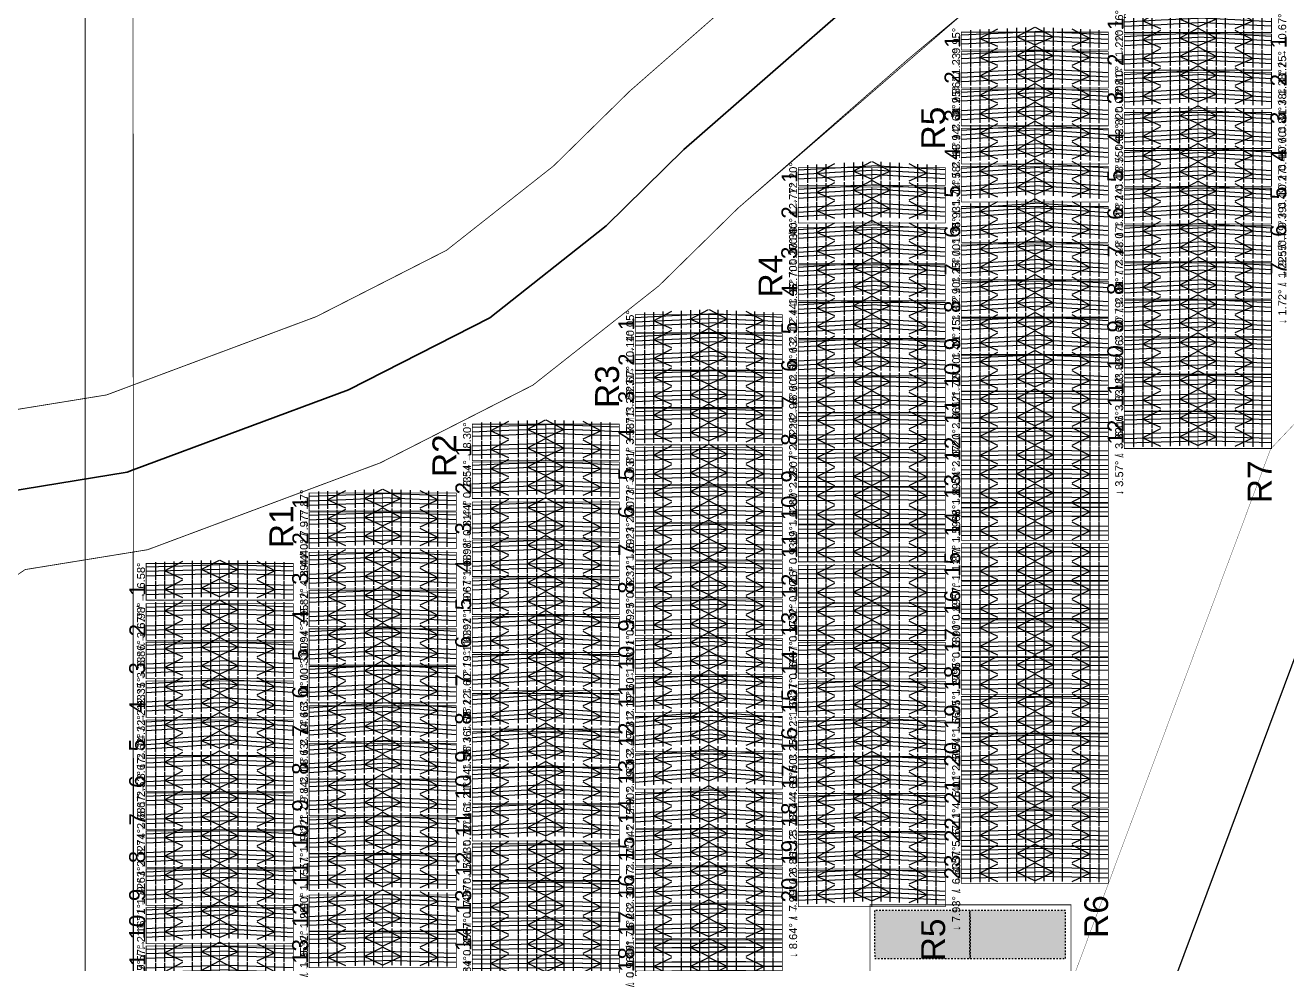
# Model space of a CAD drawing. Header units: metres. Extents: x -147 to 329, y -96 to 162.
# Drawn here: x -35.5 to 43.7, y -66 to -7.2 of the extents above; entities that cross this region are included whole.
import ezdxf

# ---------------------------------------------------------------- set-up
doc = ezdxf.new("R2010")
doc.units = ezdxf.units.M
doc.linetypes.add('HIDDEN', pattern=[9.525, 6.35, -3.175])
doc.layers.add('-Αργάκι', color=140, linetype='Continuous')
for name, color, linetype, lineweight in [('Development Boundary', 255, 'Continuous', 9), ('Layout Boundary', 5, 'Continuous', 9), ('Plot Boundary', 2, 'Continuous', 9), ('Solar Exclusion Boundary', 1, 'Continuous', 9), ('Solar Modules Arrow', 4, 'Continuous', 9), ('Solar Modules Color Grading', 7, 'Continuous', 9), ('Solar Modules East', 5, 'Continuous', 9), ('Solar Modules West', 5, 'Continuous', 9), ('Solar Numbering Racks', 7, 'Continuous', 9), ('Solar Numbering Rows', 7, 'Continuous', 9), ('Solar Numbering Slope', 7, 'Continuous', 9), ('Solar Racks', 9, 'Continuous', 9), ('Solar Racks EW 645W - 15deg - 2col', 136, 'Continuous', 9), ('Solar Racks EW 645W- 15deg - 1col', 136, 'Continuous', 9)]:
    doc.layers.add(name, color=color, linetype=linetype, lineweight=lineweight)
doc.styles.add('Virtuosolar_Numbering', font='arial.ttf', dxfattribs={"height": 0.002})

# ---------------------------------------------------------------- blocks, each defined once
blk = doc.blocks.new('Jinkosolar JKM-645N-66HL4M-BDV P.+ground+m')
at = {"layer": 'Solar Modules Arrow', "elevation": 0.031}
blk.add_lwpolyline([(1.134, 1.191), (0.567, 0), (0, 1.191)], dxfattribs=at)
at = {"layer": 'Solar Modules Color Grading', "color": 0}
for p, q in [((0.2835, -1.191, 0.015), (0.2835, 1.191, 0.015)), ((0.567, -1.191, 0.015), (0.567, 1.191, 0.015)), ((0.8505, -1.191, 0.015), (0.8505, 1.191, 0.015)), ((0, 0.5955, 0.015), (1.134, 0.5955, 0.015)), ((0, 0, 0.015), (1.134, 0, 0.015)), ((0, -0.5955, 0.015), (1.134, -0.5955, 0.015))]:
    blk.add_line(p, q, dxfattribs=at)
blk = doc.blocks.new('EW 645W - 15deg - 2col')
at = {"layer": 'Solar Racks EW 645W - 15deg - 2col', "const_width": 0.05}
for points in [[(2.318, 4.616), (0, 4.616), (0, 0), (2.318, 0)], [(0, -4.616), (2.318, -4.616), (2.318, 0), (0, 0)]]:
    blk.add_lwpolyline(points, close=True, dxfattribs=at)
at = {"layer": 'Solar Modules East', "color": 0, "extrusion": (0, -0.258819, 0.965926)}
for p in [(0, -0.722, 1.77), (1.184, -0.722, 1.77), (0, -3.109, 1.77), (1.184, -3.109, 1.77)]:
    blk.add_blockref('Jinkosolar JKM-645N-66HL4M-BDV P.+ground+m', p, dxfattribs=at)
at = {"layer": 'Solar Modules West', "color": 0, "extrusion": (3.16962e-17, 0.258819, 0.965926)}
for p in [(-1.134, -3.109, 1.77), (-2.318, -3.109, 1.77), (-1.134, -0.722, 1.77), (-2.318, -0.722, 1.77)]:
    blk.add_blockref('Jinkosolar JKM-645N-66HL4M-BDV P.+ground+m', p, dxfattribs=at)
blk = doc.blocks.new('EW 645W- 15deg - 1col')
at = {"layer": 'Solar Racks EW 645W- 15deg - 1col', "const_width": 0.05}
for points in [[(1.134, 4.616), (0, 4.616), (0, 0), (1.134, 0)], [(0, -4.616), (1.134, -4.616), (1.134, 0), (0, 0)]]:
    blk.add_lwpolyline(points, close=True, dxfattribs=at)
at = {"layer": 'Solar Modules East', "color": 0, "extrusion": (0, -0.258819, 0.965926)}
for p in [(0, -0.722, 1.77), (0, -3.109, 1.77)]:
    blk.add_blockref('Jinkosolar JKM-645N-66HL4M-BDV P.+ground+m', p, dxfattribs=at)
at = {"layer": 'Solar Modules West', "color": 0, "extrusion": (3.16962e-17, 0.258819, 0.965926)}
for p in [(-1.134, -3.109, 1.77), (-1.134, -0.722, 1.77)]:
    blk.add_blockref('Jinkosolar JKM-645N-66HL4M-BDV P.+ground+m', p, dxfattribs=at)

msp = doc.modelspace()

# ---------------------------------------------------------------- hatches: boundary and pattern name
at = {"linetype": 'Continuous', "true_color": 0xc7c8ca}
h = msp.add_hatch(color=9, dxfattribs=at)
h.dxf.hatch_style = 1
h.paths.add_polyline_path([(17.861, -65.713), (17.839, -62.715), (23.839, -62.713), (23.842, -65.711)])
h = msp.add_hatch(color=9, dxfattribs=at)
h.dxf.hatch_style = 1
h.paths.add_polyline_path([(23.861, -65.713), (23.839, -62.715), (29.839, -62.713), (29.842, -65.711)])

# ---------------------------------------------------------------- linework, layer by layer
at = {"layer": '-Αργάκι', "linetype": 'Continuous'}
for points in [[(-28.671, -35.068), (-15.173, -30.03), (-6.301, -25.513), (1.01, -19.751), (5.883, -14.968), (16.723, -5.478), (23.897, 0.508), (26.798, 2.186), (29.001, 2.57), (30.365, 2.186), (31.832, 1.032), (33.895, -0.295), (37.567, -0.504), (42.146, -0.4), (46.247, 0.058)], [(-136.329, -7.582), (-128.897, -10.553), (-127.47, -10.411), (-117.776, -13.687), (-108.473, -17.912), (-96.812, -22.261), (-83.479, -24.937), (-58.298, -31.87), (-37.656, -36.608), (-29.063, -35.214), (-28.671, -35.068)]]:
    msp.add_lwpolyline(points, dxfattribs=at)
at = {"color": 0, "linetype": 'HIDDEN', "lineweight": 15, "ltscale": 0.0003}
for points in [[(23.842, -65.713), (23.839, -62.713), (17.839, -62.713), (17.861, -65.713)], [(29.842, -65.713), (29.839, -62.713), (23.839, -62.713), (23.861, -65.713)]]:
    msp.add_lwpolyline(points, close=True, dxfattribs=at)
at = {"layer": 'Development Boundary', "const_width": 0.02}
msp.add_lwpolyline([(-124.991, -53.759), (-140.329, -45.284), (-133.717, -22.055), (-126.355, 7.807), (-44.669, 50.736), (38.719, 95.647), (78.364, 91.298), (77.542, 76.39), (76.058, 43.331), (130.618, 38.193), (122.543, 21.705), (102.721, 17.446), (88.185, 14.322), (42.702, -33.761), (28.785, -71.039), (-28.957, -89.412), (-64.445, -82.007)], close=True, dxfattribs=at)
at = {"layer": 'Layout Boundary', "const_width": 0.02, "elevation": 336.996}
msp.add_lwpolyline([(-28.642, -89.312), (28.785, -71.039), (42.702, -33.761), (88.185, 14.322), (122.543, 21.705), (130.618, 38.193), (77.075, 43.235), (76.307, 33.092), (70.208, 24.537), (67.256, 20.266), (62.145, 16.221), (56.216, 12.338), (51.739, 8.262), (44.953, 4.985), (44.953, -5.714), (24.244, -5.714), (9.284, -18.636), (4.319, -23.509), (-3.593, -29.745), (-13.158, -34.615), (-27.776, -40.071), (-28.687, -40.218), (-28.642, -89.312)], close=True, dxfattribs=at)
at = {"layer": 'Plot Boundary', "lineweight": 0}
msp.add_lwpolyline([(-127.714, -59.11), (-147.405, -48.229), (-139.517, -20.515), (-133.454, 4.076), (-44.669, 50.736), (38.719, 95.647), (84.337, 90.643), (83.534, 76.09), (82.308, 48.769), (146.229, 42.75), (147.437, 39.782), (136.272, 36.097), (126.65, 16.45), (103.982, 11.58), (91.265, 8.847), (47.898, -37), (33.385, -75.871), (-28.639, -95.608), (-66.351, -87.739), (-127.714, -59.11), (-127.714, -59.11)], close=True, dxfattribs=at)
at = {"layer": 'Solar Exclusion Boundary', "const_width": 0.05}
for points in [[(41.953, 95.292), (44.953, 95.292), (44.953, -5.714), (-28.687, -5.714), (-28.639, -95.608), (-31.687, -95.608), (-31.687, -2.714), (41.953, -2.714)], [(17.563, -74.609), (30.176, -74.609), (30.176, -62.352), (17.563, -62.352), (17.563, -69.406)]]:
    msp.add_lwpolyline(points, close=True, dxfattribs=at)
at = {"layer": 'Solar Exclusion Boundary'}
msp.add_lwpolyline([(-147.405, -48.229, 0, 0, 0), (-139.517, -20.515, 0, 0, 0), (-135.02, -2.274, 0.05, 0.05, 0), (-31.687, -2.714, 0.05, 0.05, 0), (24.244, -2.714, 0.05, 0.05, 0), (24.244, -5.714, 0.05, 0.05, 0), (9.284, -18.636, 0.05, 0.05, 0), (4.319, -23.509, 0.05, 0.05, 0), (-3.593, -29.745, 0.05, 0.05, 0), (-13.158, -34.615, 0.05, 0.05, 0), (-27.776, -40.071, 0.05, 0.05, 0), (-28.687, -40.218, 0.05, 0.05, 0), (-28.687, -95.598, 0.05, 0.05, 0), (-29.884, -95.348, 0.05, 0.05, 0), (-66.351, -87.739, 0.05, 0.05, 0), (-127.714, -59.11, 0.05, 0.05, 0)], format="xyseb", close=True, dxfattribs=at)
at = {"layer": 'Solar Exclusion Boundary', "const_width": 0.05}
for points in [[(13.474, -1.677), (2.483, -11.3), (-2.298, -15.992), (-9.009, -21.281), (-17.188, -25.445), (-28.674, -29.732), (-30.35, -30.358), (-37.491, -31.516), (-57.074, -27.02), (-82.322, -20.07), (-95.438, -17.437), (-106.563, -13.287), (-115.937, -9.03), (-126.891, -5.329)], [(-42.596, -46.205), (-35.461, -41.317), (-31.687, -40.705), (-28.669, -40.215), (-28.669, -40.215), (-28.687, -40.218), (-27.776, -40.071), (-13.158, -34.615), (-3.593, -29.745), (4.319, -23.509), (9.284, -18.636), (19.972, -9.279), (26.771, -3.606)]]:
    msp.add_lwpolyline(points, dxfattribs=at)

# ---------------------------------------------------------------- block references
at = {"layer": 'Solar Racks', "extrusion": (-4.14463e-17, 0.186657, 0.982425), "rotation": 270}
msp.add_blockref('EW 645W- 15deg - 1col', (-38.146, 67.781, 315.944), dxfattribs=at)
at = {"layer": 'Solar Racks', "extrusion": (-3.86817e-17, 0.174207, 0.984709), "rotation": 270}
msp.add_blockref('EW 645W- 15deg - 1col', (-27.914, 64.947, 317.088), dxfattribs=at)
at = {"layer": 'Solar Racks', "extrusion": (-4.27172e-17, 0.192381, 0.98132), "rotation": 270}
msp.add_blockref('EW 645W - 15deg - 2col', (-38.146, 72.03, 315.544), dxfattribs=at)
at = {"layer": 'Solar Racks', "extrusion": (-4.315e-17, 0.19433, 0.980936), "rotation": 270}
msp.add_blockref('EW 645W - 15deg - 2col', (-27.914, 73.85, 315.69), dxfattribs=at)
at = {"layer": 'Solar Racks', "extrusion": (-4.93023e-17, 0.222038, 0.975038), "rotation": 270}
msp.add_blockref('EW 645W - 15deg - 2col', (-38.146, 84.019, 313.214), dxfattribs=at)
at = {"layer": 'Solar Racks', "extrusion": (-4.61296e-17, 0.207749, 0.978182), "rotation": 270}
msp.add_blockref('EW 645W - 15deg - 2col', (-27.914, 80.601, 314.649), dxfattribs=at)
at = {"layer": 'Solar Racks', "extrusion": (-4.91929e-17, 0.221545, 0.97515), "rotation": 270}
msp.add_blockref('EW 645W - 15deg - 2col', (-38.146, 86.443, 313.256), dxfattribs=at)
at = {"layer": 'Solar Racks', "extrusion": (-5.36195e-17, 0.241481, 0.970406), "rotation": 270}
msp.add_blockref('EW 645W - 15deg - 2col', (-27.914, 93.915, 311.667), dxfattribs=at)
at = {"layer": 'Solar Racks', "extrusion": (-5.1861e-17, 0.233561, 0.972342), "rotation": 270}
msp.add_blockref('EW 645W - 15deg - 2col', (-38.146, 92.748, 312.165), dxfattribs=at)
at = {"layer": 'Solar Racks', "extrusion": (-4.6911e-17, 0.211268, 0.977428), "rotation": 270}
msp.add_blockref('EW 645W- 15deg - 1col', (-17.682, 85.595, 314.573), dxfattribs=at)
at = {"layer": 'Solar Racks', "extrusion": (-5.59467e-17, 0.251962, 0.967737), "rotation": 270}
msp.add_blockref('EW 645W - 15deg - 2col', (-27.914, 99.737, 310.632), dxfattribs=at)
at = {"layer": 'Solar Racks', "extrusion": (-4.89107e-17, 0.220274, 0.975438), "rotation": 270}
msp.add_blockref('EW 645W - 15deg - 2col', (-17.682, 90.916, 313.77), dxfattribs=at)
at = {"layer": 'Solar Racks', "extrusion": (-5.1034e-17, 0.229837, 0.973229), "rotation": 270}
msp.add_blockref('EW 645W - 15deg - 2col', (-38.146, 93.982, 312.518), dxfattribs=at)
at = {"layer": 'Solar Racks', "extrusion": (-5.72945e-17, 0.258031, 0.966137), "rotation": 270}
msp.add_blockref('EW 645W - 15deg - 2col', (-27.914, 104.297, 309.998), dxfattribs=at)
at = {"layer": 'Solar Racks', "extrusion": (-5.16418e-17, 0.232574, 0.972579), "rotation": 270}
msp.add_blockref('EW 645W - 15deg - 2col', (-17.682, 97.471, 312.596), dxfattribs=at)
at = {"layer": 'Solar Racks', "extrusion": (-5.08381e-17, 0.228954, 0.973437), "rotation": 270}
msp.add_blockref('EW 645W - 15deg - 2col', (-38.146, 96.131, 312.603), dxfattribs=at)
at = {"layer": 'Solar Racks', "extrusion": (-5.38802e-17, 0.242655, 0.970113), "rotation": 270}
msp.add_blockref('EW 645W - 15deg - 2col', (-27.914, 101.787, 311.616), dxfattribs=at)
at = {"layer": 'Solar Racks', "extrusion": (-4.88082e-17, 0.219813, 0.975542), "rotation": 270}
msp.add_blockref('EW 645W - 15deg - 2col', (-17.682, 95.783, 313.847), dxfattribs=at)
at = {"layer": 'Solar Racks', "extrusion": (-4.54572e-17, 0.204721, 0.97882), "rotation": 270}
msp.add_blockref('EW 645W - 15deg - 2col', (-38.146, 90.737, 314.893), dxfattribs=at)
at = {"layer": 'Solar Racks', "extrusion": (-4.95626e-17, 0.22321, 0.97477), "rotation": 270}
msp.add_blockref('EW 645W - 15deg - 2col', (-27.914, 97.947, 313.59), dxfattribs=at)
at = {"layer": 'Solar Racks', "extrusion": (-4.8077e-17, 0.21652, 0.976278), "rotation": 270}
msp.add_blockref('EW 645W - 15deg - 2col', (-17.682, 97.146, 314.168), dxfattribs=at)
at = {"layer": 'Solar Racks', "extrusion": (-4.19422e-17, 0.188891, 0.981998), "rotation": 270}
msp.add_blockref('EW 645W - 15deg - 2col', (-38.146, 88.037, 316.317), dxfattribs=at)
at = {"layer": 'Solar Racks', "extrusion": (-3.87712e-17, 0.17461, 0.984638), "rotation": 270}
msp.add_blockref('EW 645W- 15deg - 1col', (-7.45, 83.112, 317.287), dxfattribs=at)
at = {"layer": 'Solar Racks', "extrusion": (-4.29441e-17, 0.193403, 0.981119), "rotation": 270}
msp.add_blockref('EW 645W - 15deg - 2col', (-27.914, 90.73, 316.431), dxfattribs=at)
at = {"layer": 'Solar Racks', "extrusion": (-3.90264e-17, 0.175759, 0.984433), "rotation": 270}
msp.add_blockref('EW 645W - 15deg - 2col', (-7.45, 85.88, 317.19), dxfattribs=at)
at = {"layer": 'Solar Racks', "extrusion": (-4.4747e-17, 0.201522, 0.979484), "rotation": 270}
msp.add_blockref('EW 645W - 15deg - 2col', (-17.682, 94.719, 315.621), dxfattribs=at)
at = {"layer": 'Solar Racks', "extrusion": (-3.65014e-17, 0.164388, 0.986396), "rotation": 270}
msp.add_blockref('EW 645W - 15deg - 2col', (-38.146, 82.511, 318.411), dxfattribs=at)
at = {"layer": 'Solar Racks', "extrusion": (-3.45719e-17, 0.155698, 0.987805), "rotation": 270}
msp.add_blockref('EW 645W - 15deg - 2col', (-27.914, 80.908, 319.674), dxfattribs=at)
at = {"layer": 'Solar Racks', "extrusion": (-3.21268e-17, 0.144686, 0.989478), "rotation": 270}
msp.add_blockref('EW 645W - 15deg - 2col', (-7.45, 78.215, 319.738), dxfattribs=at)
at = {"layer": 'Solar Racks', "extrusion": (-2.52504e-17, 0.113718, 0.993513), "rotation": 270}
msp.add_blockref('EW 645W - 15deg - 2col', (-17.682, 68.601, 322.79), dxfattribs=at)
at = {"layer": 'Solar Racks', "extrusion": (-2.76407e-17, 0.124483, 0.992222), "rotation": 270}
msp.add_blockref('EW 645W - 15deg - 2col', (-38.146, 71.951, 321.481), dxfattribs=at)
at = {"layer": 'Solar Racks', "extrusion": (-1.74891e-17, 0.078764, 0.996893), "rotation": 270}
msp.add_blockref('EW 645W - 15deg - 2col', (-27.914, 58.211, 324.975), dxfattribs=at)
at = {"layer": 'Solar Racks', "extrusion": (-2.98102e-17, 0.134253, 0.990947), "rotation": 270}
msp.add_blockref('EW 645W - 15deg - 2col', (-7.45, 77.22, 320.544), dxfattribs=at)
at = {"layer": 'Solar Racks', "extrusion": (-2.04165e-17, 0.091948, 0.995764), "rotation": 270}
msp.add_blockref('EW 645W - 15deg - 2col', (-17.682, 63.874, 324.213), dxfattribs=at)
at = {"layer": 'Solar Racks', "extrusion": (-2.33869e-17, 0.105325, 0.994438), "rotation": 270}
msp.add_blockref('EW 645W - 15deg - 2col', (-38.146, 68.098, 322.809), dxfattribs=at)
at = {"layer": 'Solar Racks', "extrusion": (-3.19853e-17, 0.144049, 0.989571), "rotation": 270}
msp.add_blockref('EW 645W - 15deg - 2col', (2.782, 81.358, 319.503), dxfattribs=at)
at = {"layer": 'Solar Racks', "extrusion": (-1.25188e-17, 0.05638, 0.998409), "rotation": 270}
msp.add_blockref('EW 645W - 15deg - 2col', (-27.914, 53.252, 326.2), dxfattribs=at)
at = {"layer": 'Solar Racks', "extrusion": (-2.23049e-17, 0.100452, 0.994942), "rotation": 270}
msp.add_blockref('EW 645W - 15deg - 2col', (-7.45, 68.762, 322.993), dxfattribs=at)
at = {"layer": 'Solar Racks', "extrusion": (-7.9054e-18, 0.035603, 0.999366), "rotation": 270}
msp.add_blockref('EW 645W - 15deg - 2col', (-17.682, 47.78, 327.303), dxfattribs=at)
at = {"layer": 'Solar Racks', "extrusion": (-3.29642e-17, 0.148458, 0.988919), "rotation": 270}
msp.add_blockref('EW 645W - 15deg - 2col', (2.782, 85.18, 319.138), dxfattribs=at)
at = {"layer": 'Solar Racks', "extrusion": (-5.96902e-18, 0.026882, 0.999639), "rotation": 270}
msp.add_blockref('EW 645W - 15deg - 2col', (-27.914, 45.934, 327.629), dxfattribs=at)
at = {"layer": 'Solar Racks', "extrusion": (-3.04137e-17, 0.136971, 0.990575), "rotation": 270}
msp.add_blockref('EW 645W- 15deg - 1col', (13.014, 82.32, 320.543), dxfattribs=at)
at = {"layer": 'Solar Racks', "extrusion": (-2.61661e-17, 0.117842, 0.993032), "rotation": 270}
msp.add_blockref('EW 645W - 15deg - 2col', (-7.45, 76.805, 321.739), dxfattribs=at)
at = {"layer": 'Solar Racks', "extrusion": (-6.98561e-18, 0.03146, 0.999505), "rotation": 270}
msp.add_blockref('EW 645W - 15deg - 2col', (-17.682, 48.787, 327.498), dxfattribs=at)
at = {"layer": 'Solar Racks', "extrusion": (-3.24282e-17, 0.146044, 0.989278), "rotation": 270}
msp.add_blockref('EW 645W - 15deg - 2col', (2.782, 86.944, 319.345), dxfattribs=at)
at = {"layer": 'Solar Racks', "extrusion": (-6.49238e-18, 0.029239, 0.999572), "rotation": 270}
msp.add_blockref('EW 645W - 15deg - 2col', (-27.914, 49.078, 327.52), dxfattribs=at)
at = {"layer": 'Solar Racks', "extrusion": (-3.07652e-17, 0.138554, 0.990355), "rotation": 270}
msp.add_blockref('EW 645W - 15deg - 2col', (13.014, 85.22, 320.411), dxfattribs=at)
at = {"layer": 'Solar Racks', "extrusion": (-2.42699e-17, 0.109302, 0.994009), "rotation": 270}
msp.add_blockref('EW 645W - 15deg - 2col', (-7.45, 76.41, 322.388), dxfattribs=at)
at = {"layer": 'Solar Racks', "extrusion": (-7.32859e-18, 0.033005, 0.999455), "rotation": 270}
msp.add_blockref('EW 645W - 15deg - 2col', (-17.682, 51.664, 327.422), dxfattribs=at)
at = {"layer": 'Solar Racks', "extrusion": (-3.46257e-17, 0.15594, 0.987767), "rotation": 270}
msp.add_blockref('EW 645W - 15deg - 2col', (2.782, 92.544, 318.458), dxfattribs=at)
at = {"layer": 'Solar Racks', "extrusion": (-3.26228e-17, 0.14692, 0.989148), "rotation": 270}
msp.add_blockref('EW 645W - 15deg - 2col', (13.014, 90.479, 319.678), dxfattribs=at)
at = {"layer": 'Solar Racks', "extrusion": (-7.19959e-18, 0.032424, 0.999474), "rotation": 270}
msp.add_blockref('EW 645W - 15deg - 2col', (-27.914, 52.645, 327.362), dxfattribs=at)
at = {"layer": 'Solar Racks', "extrusion": (-2.54621e-17, 0.114671, 0.993403), "rotation": 270}
msp.add_blockref('EW 645W - 15deg - 2col', (23.246, 80.833, 323.236), dxfattribs=at)
at = {"layer": 'Solar Racks', "extrusion": (-2.43445e-17, 0.109638, 0.993972), "rotation": 270}
msp.add_blockref('EW 645W - 15deg - 2col', (-7.45, 78.901, 322.361), dxfattribs=at)
at = {"layer": 'Solar Racks', "extrusion": (-1.07196e-17, 0.048277, 0.998834), "rotation": 270}
msp.add_blockref('EW 645W - 15deg - 2col', (-17.682, 59.201, 326.591), dxfattribs=at)
at = {"layer": 'Solar Racks', "extrusion": (-3.73735e-17, 0.168315, 0.985733), "rotation": 270}
msp.add_blockref('EW 645W - 15deg - 2col', (2.782, 98.946, 317.272), dxfattribs=at)
at = {"layer": 'Solar Racks', "extrusion": (-3.40099e-17, 0.153167, 0.9882), "rotation": 270}
msp.add_blockref('EW 645W - 15deg - 2col', (13.014, 94.9, 319.099), dxfattribs=at)
at = {"layer": 'Solar Racks', "extrusion": (-9.96942e-18, 0.044898, 0.998992), "rotation": 270}
msp.add_blockref('EW 645W - 15deg - 2col', (-27.914, 59.112, 326.679), dxfattribs=at)
at = {"layer": 'Solar Racks', "extrusion": (-2.6592e-17, 0.11976, 0.992803), "rotation": 270}
msp.add_blockref('EW 645W - 15deg - 2col', (23.246, 85.03, 322.816), dxfattribs=at)
at = {"layer": 'Solar Racks', "extrusion": (-2.70633e-17, 0.121882, 0.992545), "rotation": 270}
msp.add_blockref('EW 645W - 15deg - 2col', (-7.45, 85.268, 321.364), dxfattribs=at)
at = {"layer": 'Solar Racks', "extrusion": (-1.64651e-17, 0.074152, 0.997247), "rotation": 270}
msp.add_blockref('EW 645W - 15deg - 2col', (-17.682, 70.051, 324.945), dxfattribs=at)
at = {"layer": 'Solar Racks', "extrusion": (-4.18425e-17, 0.188442, 0.982084), "rotation": 270}
msp.add_blockref('EW 645W - 15deg - 2col', (2.782, 107.846, 315.18), dxfattribs=at)
at = {"layer": 'Solar Racks', "extrusion": (-4.25087e-17, 0.191442, 0.981504), "rotation": 270}
msp.add_blockref('EW 645W - 15deg - 2col', (13.014, 109.676, 315.168), dxfattribs=at)
at = {"layer": 'Solar Racks', "extrusion": (-1.51901e-17, 0.06841, 0.997657), "rotation": 270}
msp.add_blockref('EW 645W - 15deg - 2col', (-27.914, 69.189, 325.195), dxfattribs=at)
at = {"layer": 'Solar Racks', "extrusion": (-3.42146e-17, 0.154089, 0.988057), "rotation": 270}
msp.add_blockref('EW 645W - 15deg - 2col', (23.246, 98.597, 319.675), dxfattribs=at)
at = {"layer": 'Solar Racks', "extrusion": (-4.30477e-17, 0.19387, 0.981027), "rotation": 270}
msp.add_blockref('EW 645W - 15deg - 2col', (-7.45, 110.943, 314.294), dxfattribs=at)
at = {"layer": 'Solar Racks', "extrusion": (-2.65412e-17, 0.119531, 0.99283), "rotation": 270}
msp.add_blockref('EW 645W - 15deg - 2col', (-17.682, 87.225, 321.413), dxfattribs=at)
at = {"layer": 'Solar Racks', "extrusion": (-4.69003e-17, 0.21122, 0.977439), "rotation": 270}
msp.add_blockref('EW 645W - 15deg - 2col', (2.782, 117.588, 312.587), dxfattribs=at)
at = {"layer": 'Solar Racks', "extrusion": (-1.53068e-17, 0.068936, 0.997621), "rotation": 270}
msp.add_blockref('EW 645W - 15deg - 2col', (-27.914, 71.734, 325.158), dxfattribs=at)
at = {"layer": 'Solar Racks', "extrusion": (-4.14878e-17, 0.186844, 0.98239), "rotation": 270}
msp.add_blockref('EW 645W - 15deg - 2col', (13.014, 110.605, 315.679), dxfattribs=at)
at = {"layer": 'Solar Racks', "extrusion": (-4.57513e-17, 0.206045, 0.978542), "rotation": 270}
msp.add_blockref('EW 645W - 15deg - 2col', (23.246, 117.811, 314.018), dxfattribs=at)
at = {"layer": 'Solar Racks', "extrusion": (-4.69232e-17, 0.211323, 0.977416), "rotation": 270}
msp.add_blockref('EW 645W - 15deg - 2col', (-7.45, 118.966, 312.265), dxfattribs=at)
at = {"layer": 'Solar Racks', "extrusion": (-3.88218e-17, 0.174838, 0.984597), "rotation": 270}
msp.add_blockref('EW 645W - 15deg - 2col', (-17.682, 107.517, 316.03), dxfattribs=at)
at = {"layer": 'Solar Racks', "extrusion": (-5.83978e-17, 0.263, 0.964796), "rotation": 270}
msp.add_blockref('EW 645W - 15deg - 2col', (2.782, 136.58, 305.872), dxfattribs=at)
at = {"layer": 'Solar Racks', "extrusion": (-2.77217e-17, 0.124848, 0.992176), "rotation": 270}
msp.add_blockref('EW 645W - 15deg - 2col', (-27.914, 92.328, 320.612), dxfattribs=at)
at = {"layer": 'Solar Racks', "extrusion": (-5.70851e-17, 0.257089, 0.966388), "rotation": 270}
msp.add_blockref('EW 645W - 15deg - 2col', (13.014, 135.563, 306.888), dxfattribs=at)
at = {"layer": 'Solar Racks', "extrusion": (-5.64655e-17, 0.254298, 0.967126), "rotation": 270}
msp.add_blockref('EW 645W - 15deg - 2col', (23.246, 135.728, 307.793), dxfattribs=at)
at = {"layer": 'Solar Racks', "extrusion": (-6.78804e-17, 0.305706, 0.952126), "rotation": 270}
msp.add_blockref('EW 645W - 15deg - 2col', (-7.45, 151.448, 299.155), dxfattribs=at)
at = {"layer": 'Solar Racks', "extrusion": (-5.46606e-17, 0.24617, 0.969227), "rotation": 270}
msp.add_blockref('EW 645W - 15deg - 2col', (-17.682, 132.788, 307.344), dxfattribs=at)
at = {"layer": 'Solar Racks', "extrusion": (-6.25439e-17, 0.281673, 0.95951), "rotation": 270}
msp.add_blockref('EW 645W - 15deg - 2col', (2.782, 144.974, 303.163), dxfattribs=at)
at = {"layer": 'Solar Racks', "extrusion": (-2.55738e-17, 0.115174, 0.993345), "rotation": 270}
msp.add_blockref('EW 645W - 15deg - 2col', (-27.914, 91.573, 321.497), dxfattribs=at)
at = {"layer": 'Solar Racks', "extrusion": (-5.37463e-17, 0.242052, 0.970263), "rotation": 270}
msp.add_blockref('EW 645W - 15deg - 2col', (13.014, 133.208, 308.957), dxfattribs=at)
at = {"layer": 'Solar Racks', "extrusion": (-3.34754e-17, 0.15076, 0.98857), "rotation": 270}
for p in [(23.246, 104.763, 320.401), (23.246, 107.158, 320.401)]:
    msp.add_blockref('EW 645W - 15deg - 2col', p, dxfattribs=at)
at = {"layer": 'Solar Racks', "extrusion": (-6.20865e-17, 0.279613, 0.960113), "rotation": 270}
msp.add_blockref('EW 645W - 15deg - 2col', (-7.45, 145.673, 303.178), dxfattribs=at)
at = {"layer": 'Solar Racks', "extrusion": (-4.34719e-17, 0.19578, 0.980648), "rotation": 270}
msp.add_blockref('EW 645W - 15deg - 2col', (-17.682, 119.103, 313.795), dxfattribs=at)
at = {"layer": 'Solar Racks', "extrusion": (-4.56868e-17, 0.205755, 0.978604), "rotation": 270}
msp.add_blockref('EW 645W - 15deg - 2col', (2.782, 123.165, 313.578), dxfattribs=at)
at = {"layer": 'Solar Racks', "extrusion": (-1.9364e-17, 0.087208, 0.99619), "rotation": 270}
msp.add_blockref('EW 645W - 15deg - 2col', (-27.914, 84.847, 323.944), dxfattribs=at)
at = {"layer": 'Solar Racks', "extrusion": (-3.79403e-17, 0.170868, 0.985294), "rotation": 270}
msp.add_blockref('EW 645W - 15deg - 2col', (13.014, 112.726, 317.823), dxfattribs=at)
at = {"layer": 'Solar Racks', "extrusion": (-4.96016e-17, 0.223386, 0.97473), "rotation": 270}
msp.add_blockref('EW 645W - 15deg - 2col', (-7.45, 130.352, 311.129), dxfattribs=at)
at = {"layer": 'Solar Racks', "extrusion": (-4.78219e-17, 0.215371, 0.976532), "rotation": 270}
msp.add_blockref('EW 645W - 15deg - 2col', (-17.682, 127.805, 311.348), dxfattribs=at)
at = {"layer": 'Solar Racks', "extrusion": (-4.03101e-17, 0.181541, 0.983383), "rotation": 270}
msp.add_blockref('EW 645W - 15deg - 2col', (2.782, 117.772, 316.523), dxfattribs=at)
at = {"layer": 'Solar Racks', "extrusion": (-2.36819e-17, 0.106654, 0.994296), "rotation": 270}
msp.add_blockref('EW 645W - 15deg - 2col', (-27.914, 93.563, 322.223), dxfattribs=at)
at = {"layer": 'Solar Racks', "extrusion": (-3.59553e-17, 0.161928, 0.986802), "rotation": 270}
msp.add_blockref('EW 645W - 15deg - 2col', (13.014, 112.231, 318.833), dxfattribs=at)
at = {"layer": 'Solar Racks', "extrusion": (-3.37818e-17, 0.15214, 0.988359), "rotation": 270}
msp.add_blockref('EW 645W - 15deg - 2col', (23.246, 110.003, 320.251), dxfattribs=at)
at = {"layer": 'Solar Racks', "extrusion": (-4.26363e-17, 0.192017, 0.981392), "rotation": 270}
msp.add_blockref('EW 645W - 15deg - 2col', (-7.45, 122.691, 315.15), dxfattribs=at)
at = {"layer": 'Solar Racks', "extrusion": (-4.33343e-17, 0.19516, 0.980771), "rotation": 270}
msp.add_blockref('EW 645W - 15deg - 2col', (-17.682, 123.743, 313.922), dxfattribs=at)
at = {"layer": 'Solar Racks', "extrusion": (-2.99754e-17, 0.134997, 0.990846), "rotation": 270}
msp.add_blockref('EW 645W - 15deg - 2col', (2.782, 105.22, 321.73), dxfattribs=at)
at = {"layer": 'Solar Racks', "extrusion": (-1.76106e-17, 0.079311, 0.99685), "rotation": 270}
msp.add_blockref('EW 645W - 15deg - 2col', (-27.914, 87.025, 324.672), dxfattribs=at)
at = {"layer": 'Solar Racks', "extrusion": (-2.92839e-17, 0.131883, 0.991265), "rotation": 270}
msp.add_blockref('EW 645W - 15deg - 2col', (13.014, 104.853, 322.094), dxfattribs=at)
at = {"layer": 'Solar Racks', "extrusion": (-3.62746e-17, 0.163366, 0.986565), "rotation": 270}
msp.add_blockref('EW 645W - 15deg - 2col', (23.246, 116.048, 318.978), dxfattribs=at)
at = {"layer": 'Solar Racks', "extrusion": (-4.09386e-17, 0.184371, 0.982857), "rotation": 270}
msp.add_blockref('EW 645W - 15deg - 2col', (-7.45, 122.636, 316.095), dxfattribs=at)
at = {"layer": 'Solar Racks', "extrusion": (-4.27241e-17, 0.192412, 0.981314), "rotation": 270}
msp.add_blockref('EW 645W - 15deg - 2col', (-17.682, 125.274, 314.267), dxfattribs=at)
at = {"layer": 'Solar Racks', "extrusion": (-3.04001e-17, 0.13691, 0.990584), "rotation": 270}
msp.add_blockref('EW 645W - 15deg - 2col', (2.782, 108.233, 321.526), dxfattribs=at)
at = {"layer": 'Solar Racks', "extrusion": (-3.90417e-17, 0.175828, 0.984421), "rotation": 270}
msp.add_blockref('EW 645W - 15deg - 2col', (13.014, 121.673, 317.103), dxfattribs=at)
at = {"layer": 'Solar Racks', "extrusion": (-4.61645e-17, 0.207906, 0.978149), "rotation": 270}
msp.add_blockref('EW 645W - 15deg - 2col', (23.246, 132.85, 313.391), dxfattribs=at)
at = {"layer": 'Solar Racks', "extrusion": (-2.5247e-17, 0.113703, 0.993515), "rotation": 270}
msp.add_blockref('EW 645W - 15deg - 2col', (-7.45, 102.056, 324.047), dxfattribs=at)
at = {"layer": 'Solar Racks', "extrusion": (-1.81057e-17, 0.081541, 0.99667), "rotation": 270}
msp.add_blockref('EW 645W - 15deg - 2col', (2.782, 92.478, 327.056), dxfattribs=at)
at = {"layer": 'Solar Racks', "extrusion": (-2.02103e-17, 0.091019, 0.995849), "rotation": 270}
msp.add_blockref('EW 645W - 15deg - 2col', (13.014, 96.404, 326.346), dxfattribs=at)
at = {"layer": 'Solar Racks', "extrusion": (-2.9243e-17, 0.131699, 0.99129), "rotation": 270}
msp.add_blockref('EW 645W - 15deg - 2col', (23.246, 110.698, 322.72), dxfattribs=at)
at = {"layer": 'Solar Racks', "extrusion": (-1.53936e-18, 0.006933, 0.999976), "rotation": 90.00000000000001}
msp.add_blockref('EW 645W - 15deg - 2col', (7.45, -69.106, 333.088), dxfattribs=at)
at = {"layer": 'Solar Racks', "extrusion": (-1.09877e-17, 0.049484, 0.998775), "rotation": 270}
msp.add_blockref('EW 645W - 15deg - 2col', (2.782, 84.259, 329.857), dxfattribs=at)

# ---------------------------------------------------------------- texts
at = {"layer": 'Solar Numbering Racks', "char_height": 1, "attachment_point": 7, "rotation": 90, "style": 'Virtuosolar_Numbering'}
for s, insert in [('1', (33.476, -7.471)), ('1', (23.244, -8.57)), ('1', (43.708, -8.616)), ('2', (33.476, -9.717)), ('2', (23.244, -10.83)), ('2', (43.708, -10.992)), ('3', (33.476, -12.109)), ('3', (23.244, -13.209)), ('3', (43.708, -13.362)), ('4', (33.476, -14.627)), ('4', (23.244, -15.605)), ('4', (43.708, -15.718)), ('1', (13.012, -17.054)), ('5', (33.476, -17.005)), ('5', (23.244, -17.981)), ('5', (43.708, -18.082)), ('2', (13.012, -19.3)), ('6', (33.476, -19.37)), ('6', (23.244, -20.504)), ('6', (43.708, -20.436)), ('3', (13.012, -21.828)), ('7', (33.476, -21.737)), ('7', (23.244, -22.86)), ('7', (43.708, -22.807)), ('4', (13.012, -24.186)), ('8', (33.476, -24.085)), ('8', (23.244, -25.212)), ('1', (2.78, -26.29)), ('5', (13.012, -26.551)), ('9', (33.476, -26.44)), ('9', (23.244, -27.555)), ('10', (33.476, -28.787)), ('2', (2.78, -28.533)), ('6', (13.012, -28.906)), ('10', (23.244, -29.891)), ('11', (33.476, -31.119)), ('3', (2.78, -30.874)), ('7', (13.012, -31.197)), ('11', (23.244, -32.188)), ('12', (33.476, -33.469)), ('4', (2.78, -33.232)), ('8', (13.012, -33.545)), ('12', (23.244, -34.534)), ('1', (-7.452, -34.229)), ('5', (2.78, -35.719)), ('9', (13.012, -35.858)), ('13', (23.244, -36.873)), ('2', (-7.452, -36.601)), ('1', (-17.684, -37.501)), ('10', (13.012, -38.222)), ('6', (2.78, -38.103)), ('14', (23.244, -39.244)), ('3', (-7.452, -39.117)), ('2', (-17.684, -39.748)), ('11', (13.012, -40.592)), ('7', (2.78, -40.464)), ('15', (23.244, -41.765)), ('4', (-7.452, -41.494)), ('3', (-17.684, -42.273)), ('12', (13.012, -43.125)), ('1', (-27.916, -42.982)), ('8', (2.78, -42.832)), ('16', (23.244, -44.145)), ('5', (-7.452, -43.872)), ('4', (-17.684, -44.647)), ('13', (13.012, -45.518)), ('2', (-27.916, -45.505)), ('9', (2.78, -45.211)), ('17', (23.244, -46.536)), ('6', (-7.452, -46.258)), ('5', (-17.684, -47.048)), ('10', (2.78, -47.642)), ('14', (13.012, -47.929)), ('3', (-27.916, -47.904)), ('18', (23.244, -48.905)), ('7', (-7.452, -48.645)), ('6', (-17.684, -49.412)), ('11', (2.78, -50.025)), ('15', (13.012, -50.346)), ('4', (-27.916, -50.316)), ('19', (23.244, -51.325)), ('8', (-7.452, -51.054)), ('7', (-17.684, -51.838)), ('12', (2.78, -52.467)), ('16', (13.012, -52.773)), ('5', (-27.916, -52.723)), ('20', (23.244, -53.684)), ('9', (-7.452, -53.437)), ('8', (-17.684, -54.194)), ('13', (2.78, -54.815)), ('17', (13.012, -55.1)), ('6', (-27.916, -55.005)), ('10', (-7.452, -55.744)), ('21', (23.244, -56.026)), ('9', (-17.684, -56.503)), ('14', (2.78, -57.289)), ('18', (13.012, -57.484)), ('7', (-27.916, -57.373)), ('11', (-7.452, -58.092)), ('22', (23.244, -58.412)), ('10', (-17.684, -58.863)), ('15', (2.78, -59.631)), ('19', (13.012, -59.835)), ('8', (-27.916, -59.742)), ('12', (-7.452, -60.569)), ('23', (23.244, -60.755)), ('11', (-17.684, -61.204)), ('16', (2.78, -61.992)), ('20', (13.012, -62.201)), ('9', (-27.916, -62.12)), ('13', (-7.452, -62.939)), ('12', (-17.684, -63.761)), ('10', (-27.916, -64.526)), ('17', (2.78, -64.298)), ('14', (-7.452, -65.255)), ('13', (-17.684, -66.052)), ('11', (-27.916, -66.978)), ('18', (2.78, -66.562))]:
    msp.add_mtext(s, dxfattribs=dict(at, insert=insert))
at = {"layer": 'Solar Numbering Rows', "char_height": 1.5, "rotation": 90, "style": 'Virtuosolar_Numbering'}
for s, insert, attachment_point in [('R5', (22.301, -14.952), 7), ('R4', (12.069, -24.242), 7), ('R3', (1.837, -31.173), 7), ('R2', (-8.395, -35.511), 7), ('R7', (42.765, -34.47), 9), ('R1', (-18.627, -39.968), 7), ('R6', (32.533, -61.75), 9), ('R5', (22.301, -63.214), 9)]:
    msp.add_mtext(s, dxfattribs=dict(at, insert=insert, attachment_point=attachment_point))
at = {"layer": 'Solar Numbering Slope', "char_height": 0.5, "attachment_point": 7, "rotation": 90, "style": 'Virtuosolar_Numbering'}
for s, insert in [('↓ 0.10° / → 10.76°', (33.476, -11.887)), ('↑ 1.38° / → 10.67°', (43.708, -12.103)), ('↓ 2.86° / → 9.95°', (23.244, -12.615)), ('↑ 0.02° / → 11.22°', (33.476, -13.196)), ('↓ 2.68° / → 11.23°', (23.244, -14.307)), ('↑ 0.84° / → 11.25°', (43.708, -14.468)), ('↑ 0.03° / → 12.81°', (33.476, -15.556)), ('↓ 2.14° / → 11.95°', (23.244, -16.672)), ('↑ 0.45° / → 11.38°', (43.708, -16.836)), ('↓ 0.43° / → 12.82°', (33.476, -18.074)), ('↓ 1.71° / → 13.94°', (23.244, -19.031)), ('↑ 0.49° / → 10.60°', (43.708, -19.208)), ('↓ 1.22° / → 13.55°', (33.476, -20.44)), ('↑ 0.40° / → 12.20°', (13.012, -21.438)), ('↓ 1.35° / → 14.58°', (23.244, -21.397)), ('↓ 0.79° / → 10.27°', (43.708, -21.577)), ('↑ 0.27° / → 12.77°', (13.012, -22.749)), ('↓ 2.24° / → 13.24°', (33.476, -22.808)), ('↓ 1.25° / → 14.93°', (23.244, -23.914)), ('↓ 1.22° / → 9.39°', (43.708, -23.561)), ('↑ 1.36° / → 13.38°', (13.012, -25.264)), ('↓ 2.96° / → 13.07°', (33.476, -25.177)), ('↓ 1.32° / → 14.00°', (23.244, -26.285)), ('↓ 1.72° / → 9.55°', (43.708, -25.928)), ('↑ 2.11° / → 12.70°', (13.012, -27.635)), ('↓ 3.60° / → 11.77°', (33.476, -27.551)), ('↓ 1.49° / → 12.90°', (23.244, -28.658)), ('↑ 2.60° / → 12.44°', (13.012, -30.004)), ('↓ 3.83° / → 10.79°', (33.476, -29.923)), ('↑ 2.67° / → 10.05°', (2.78, -30.722)), ('↓ 1.72° / → 11.15°', (23.244, -31.033)), ('↑ 3.25° / → 10.14°', (2.78, -32.031)), ('↑ 2.99° / → 11.63°', (13.012, -32.376)), ('↓ 3.83° / → 9.46°', (33.476, -31.91)), ('↓ 2.06° / → 8.70°', (23.244, -33.024)), ('↑ 3.58° / → 8.31°', (2.78, -34.021)), ('↑ 2.72° / → 6.60°', (13.012, -34.383)), ('↓ 3.82° / → 7.18°', (33.476, -34.291)), ('↓ 2.07° / → 4.52°', (23.244, -35.419)), ('↑ 3.03° / → 7.71°', (2.78, -36.392)), ('↑ 2.29° / → 5.28°', (13.012, -36.759)), ('↓ 3.57° / → 6.06°', (33.476, -36.666)), ('↓ 0.73° / → 8.30°', (-7.452, -37.377)), ('↓ 1.89° / → 3.20°', (23.244, -37.796)), ('↑ 2.40° / → 5.81°', (2.78, -38.922)), ('↑ 1.62° / → 2.07°', (13.012, -39.149)), ('↓ 0.81° / → 8.54°', (-7.452, -39.743)), ('↓ 1.59° / → 1.54°', (23.244, -40.177)), ('↓ 4.40° / → 7.87°', (-17.684, -41.596)), ('↑ 1.29° / → 6.73°', (2.78, -41.284)), ('↑ 0.93° / → 1.80°', (13.012, -41.519)), ('↓ 1.08° / → 8.44°', (-7.452, -42.262)), ('↓ 4.29° / → 7.97°', (-17.684, -42.902)), ('↓ 1.11° / → 1.68°', (23.244, -42.544)), ('↑ 0.32° / → 6.23°', (2.78, -43.655)), ('↑ 0.40° / → 1.89°', (13.012, -43.886)), ('↓ 1.30° / → 8.98°', (-7.452, -44.627)), ('↓ 3.95° / → 8.44°', (-17.684, -45.418)), ('↓ 0.89° / → 1.87°', (23.244, -45.06)), ('↓ 3.67° / → 6.58°', (-27.916, -46.166)), ('↑ 0.39° / → 6.32°', (2.78, -46.023)), ('↑ 0.37° / → 2.76°', (13.012, -46.398)), ('↓ 1.63° / → 9.67°', (-7.452, -46.991)), ('↓ 3.60° / → 8.82°', (-17.684, -47.784)), ('↓ 0.78° / → 2.57°', (23.244, -47.423)), ('↓ 3.33° / → 6.98°', (-27.916, -48.683)), ('↓ 1.33° / → 7.25°', (2.78, -48.386)), ('↓ 0.81° / → 4.32°', (13.012, -48.755)), ('↓ 1.60° / → 10.92°', (-7.452, -49.742)), ('↓ 3.10° / → 10.94°', (-17.684, -50.529)), ('↓ 1.27° / → 3.90°', (23.244, -49.781)), ('↓ 2.93° / → 8.86°', (-27.916, -51.039)), ('↓ 2.19° / → 11.11°', (2.78, -51.12)), ('↓ 1.68° / → 6.87°', (13.012, -51.107)), ('↓ 1.58° / → 12.19°', (-7.452, -52.103)), ('↓ 2.70° / → 11.00°', (-17.684, -52.898)), ('↓ 1.66° / → 3.95°', (23.244, -52.149)), ('↓ 2.62° / → 12.35°', (-27.916, -53.78)), ('↓ 2.49° / → 12.60°', (2.78, -53.484)), ('↓ 3.25° / → 10.27°', (13.012, -53.845)), ('↓ 1.58° / → 15.22°', (-7.452, -54.459)), ('↓ 2.14° / → 14.66°', (-17.684, -55.248)), ('↓ 2.50° / → 7.05°', (23.244, -54.496)), ('↓ 2.52° / → 14.32°', (-27.916, -56.137)), ('↓ 2.79° / → 17.81°', (2.78, -55.831)), ('↓ 4.69° / → 14.22°', (13.012, -56.195)), ('↓ 1.21° / → 16.36°', (-7.452, -56.824)), ('↓ 1.71° / → 13.63°', (-17.684, -57.62)), ('↓ 4.14° / → 6.54°', (23.244, -56.868)), ('↓ 2.68° / → 8.67°', (-27.916, -58.144)), ('↓ 2.75° / → 16.03°', (2.78, -58.204)), ('↓ 5.78° / → 11.50°', (13.012, -58.575)), ('↓ 0.72° / → 11.94°', (-7.452, -59.209)), ('↓ 1.18° / → 9.84°', (-17.684, -59.618)), ('↓ 5.67° / → 5.01°', (23.244, -59.246)), ('↓ 2.12° / → 8.67°', (-27.916, -60.512)), ('↓ 2.77° / → 12.90°', (2.78, -60.734)), ('↓ 6.86° / → 12.44°', (13.012, -60.938)), ('↑ 0.15° / → 10.46°', (-7.452, -61.584)), ('↓ 1.15° / → 9.22°', (-17.684, -61.989)), ('↓ 6.63° / → 6.11°', (23.244, -61.607)), ('↓ 1.82° / → 8.74°', (-27.916, -62.88)), ('↓ 2.30° / → 11.04°', (2.78, -63.111)), ('↓ 7.99° / → 11.32°', (13.012, -63.311)), ('↑ 0.14° / → 7.83°', (-7.452, -63.728)), ('↓ 1.29° / → 7.57°', (-17.684, -64.367)), ('↓ 7.93° / → 4.57°', (23.244, -63.985)), ('↓ 2.16° / → 9.63°', (-27.916, -65.244)), ('↓ 1.74° / → 10.47°', (2.78, -65.481)), ('↓ 8.64° / → 11.02°', (13.012, -65.68)), ('↑ 0.35° / → 7.87°', (-7.452, -66.095)), ('↓ 1.95° / → 9.90°', (-17.684, -66.871)), ('↓ 2.69° / → 11.71°', (-27.916, -67.988)), ('↓ 0.96° / → 6.28°', (2.78, -67.483)), ('↑ 0.37° / → 4.67°', (-7.452, -68.483)), ('↓ 2.64° / → 5.32°', (-17.684, -69.267)), ('↓ 3.09° / → 7.57°', (-27.916, -70.14)), ('↓ 0.87° / → 0.40°', (2.78, -69.894)), ('↓ 0.60° / → 2.84°', (-7.452, -70.864))]:
    msp.add_mtext(s, dxfattribs=dict(at, insert=insert))

doc.saveas('drawing.dxf')
